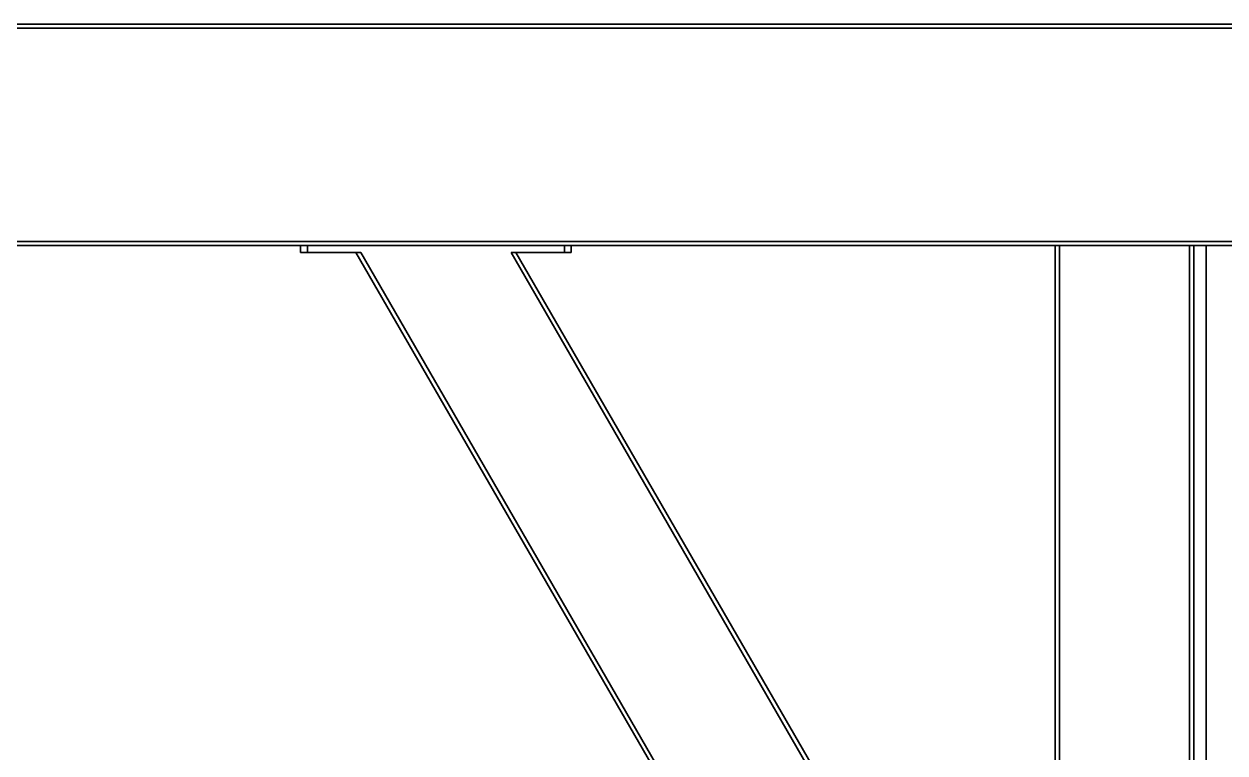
# Model space of a CAD drawing. Header units: millimetres. Extents: x 32496 to 166256, y 3504 to 23939.
# Drawn here: x 67447 to 68315, y 14453 to 14979 of the extents above; entities that cross this region are included whole.
import ezdxf

# ---------------------------------------------------------------- set-up
doc = ezdxf.new("R2010")
doc.units = ezdxf.units.MM
doc.layers.get('0').update_dxf_attribs({"lineweight": 35})

# ---------------------------------------------------------------- blocks, each defined once
blk = doc.blocks.new('8-1250')
at = {"linetype": 'Continuous'}
for p, q in [((4052.87, -31995.29), (-7907.13, -31995.29)), ((4052.87, -31992.29), (-7783.13, -31992.29)), ((4052.87, -32149.29), (-7907.13, -32149.29)), ((4052.87, -32152.29), (-7907.13, -32152.29)), ((-5399.13, -32152.29), (-5399.13, -32157.29)), ((-5398.69, -32152.29), (-5204.1, -32152.29)), ((-5394.13, -32152.29), (-5394.13, -32157.29)), ((-5208.66, -32152.29), (-5208.66, -32157.29)), ((-5203.66, -32152.29), (-5203.66, -32157.29)), ((-4854.13, -32152.29), (-4854.13, -32783.75)), ((-4754.13, -32152.29), (-4854.13, -32152.29)), ((-4851.13, -32152.29), (-4851.13, -34671.29)), ((-4757.13, -32152.29), (-4757.13, -34671.29)), ((-4754.13, -32152.29), (-4754.13, -34671.29)), ((-4745.13, -34671.29), (-4745.13, -32152.29)), ((-5399.13, -32157.29), (-5355.66, -32157.29)), ((-4859.13, -33023.31), (-5359.13, -32157.29)), ((-4859.13, -33017.31), (-5355.66, -32157.29)), ((-4859.13, -32829.31), (-5247.12, -32157.29)), ((-5247.12, -32157.29), (-5203.66, -32157.29)), ((-4859.13, -32823.31), (-5243.66, -32157.29))]:
    blk.add_line(p, q, dxfattribs=at)

msp = doc.modelspace()

# ---------------------------------------------------------------- block references
at = {"color": 6}
msp.add_blockref('8-1250', (73046.131, 46971.457), dxfattribs=at)

doc.saveas('drawing.dxf')
